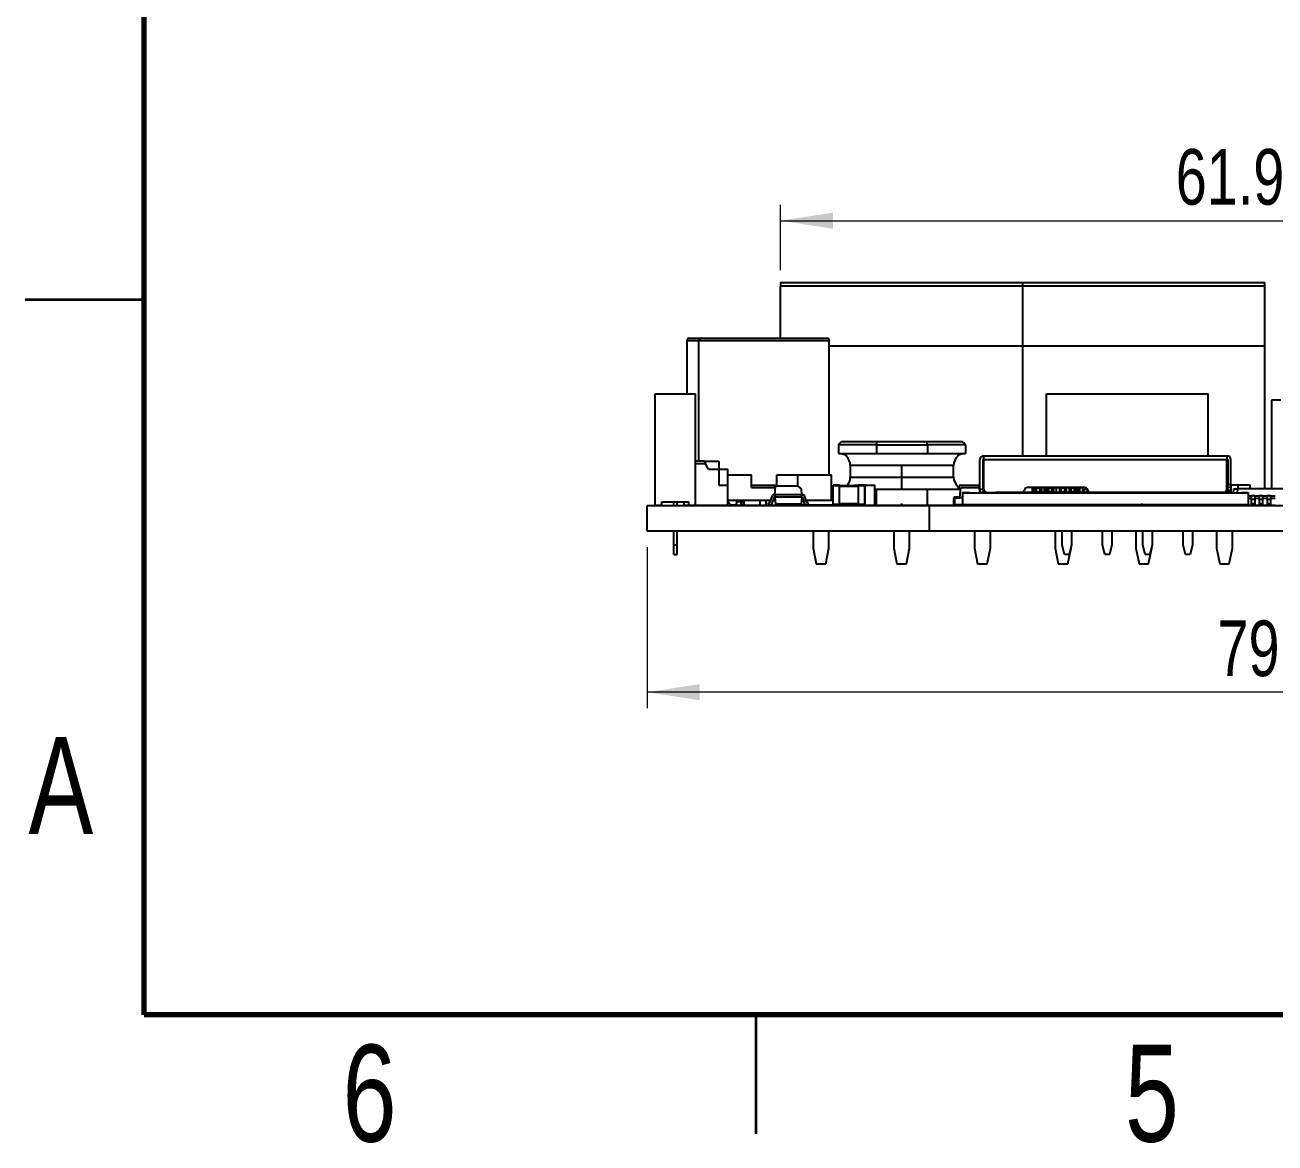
# Model space of a CAD drawing. Header units: millimetres. Extents: x 2 to 294, y 2 to 208.
# Drawn here: x 2.5 to 81.2, y 1.9 to 72.3 of the extents above; entities that cross this region are included whole.
import ezdxf

# ---------------------------------------------------------------- set-up
doc = ezdxf.new("R2010")
doc.units = ezdxf.units.MM
doc.header["$PDSIZE"] = -1
doc.styles.add('SLDTEXTSTYLE0', font='TXT', dxfattribs={"width": 0.75})
doc.dimstyles.new('SLDDIMSTYLE0', dxfattribs={"dimtxt": 3.5, "dimasz": 3.302, "dimexe": 0, "dimexo": 0.0625, "dimgap": 0.875, "dimtad": 1, "dimrnd": 1e-09, "dimzin": 4, "dimdsep": 46, "dimtxsty": 'SLDTEXTSTYLE0', "dimsah": 1, "dimcen": 0.09, "dimadec": 0, "dimazin": 1, "dimtfac": 1, "dimtofl": 0, "dimtmove": 0, "dimatfit": 3, "dimfxl": 0, "dimfrac": 2, "dimtolj": 1, "dimtzin": 12, "dimarcsym": 0})
doc.dimstyles.new('SLDDIMSTYLE3', dxfattribs={"dimtxt": 3.5, "dimasz": 3.302, "dimexe": 0, "dimexo": 0.0625, "dimgap": 0.875, "dimtad": 1, "dimrnd": 1e-09, "dimzin": 12, "dimdsep": 46, "dimtxsty": 'SLDTEXTSTYLE0', "dimsah": 1, "dimcen": 0.09, "dimadec": 0, "dimazin": 3, "dimtfac": 1, "dimtofl": 0, "dimtmove": 0, "dimatfit": 3, "dimfxl": 0, "dimfrac": 2, "dimtolj": 1, "dimtzin": 12, "dimarcsym": 0})

# ---------------------------------------------------------------- blocks, each defined once
blk = doc.blocks.new('_D_9')
at = {"color": 7, "linetype": 'Continuous', "lineweight": 0}
for p, q in [((41.665, 39.423), (41.665, 29.3)), ((121.167, 39.423), (121.167, 29.3)), ((121.167, 30.3), (41.665, 30.3))]:
    blk.add_line(p, q, dxfattribs=at)
at = {"color": 7, "linetype": 'Continuous', "lineweight": 18}
for points in [[(41.665, 30.3), (44.967, 29.792), (44.967, 30.808)], [(121.167, 30.3), (117.865, 30.808), (117.865, 29.792)]]:
    blk.add_solid(points, dxfattribs=at)
at = {"color": 7, "linetype": 'Continuous', "lineweight": 18, "insert": (77.567, 34.811), "char_height": 3.5, "attachment_point": 1, "style": 'SLDTEXTSTYLE0'}
blk.add_mtext('79.50', dxfattribs=at)
blk = doc.blocks.new('_D_11')
at = {"color": 7, "linetype": 'Continuous', "lineweight": 0}
for p, q in [((50.067, 56.856), (50.067, 60.97)), ((112.043, 53.073), (112.043, 60.97)), ((50.067, 59.97), (112.043, 59.97))]:
    blk.add_line(p, q, dxfattribs=at)
at = {"color": 7, "linetype": 'Continuous', "lineweight": 18}
for points in [[(50.067, 59.97), (53.369, 59.462), (53.369, 60.478)], [(112.043, 59.97), (108.741, 60.478), (108.741, 59.462)]]:
    blk.add_solid(points, dxfattribs=at)
at = {"color": 7, "linetype": 'Continuous', "lineweight": 18, "insert": (74.939, 64.482), "char_height": 3.5, "attachment_point": 1, "style": 'SLDTEXTSTYLE0'}
blk.add_mtext('61.98', dxfattribs=at)

msp = doc.modelspace()

# ---------------------------------------------------------------- linework, layer by layer
at = {"color": 7, "linetype": 'Continuous', "lineweight": 70}
for p, q in [((10, 10), (10, 200)), ((287, 10), (10, 10))]:
    msp.add_line(p, q, dxfattribs=at)
at = {"color": 7, "linetype": 'Continuous', "lineweight": 25}
for p, q in [((50.067, 56.073), (65.307, 56.073)), ((50.067, 56.073), (50.067, 55.856)), ((65.307, 55.856), (65.307, 56.073)), ((65.307, 56.073), (80.547, 56.073)), ((80.547, 55.856), (80.547, 56.073)), ((65.307, 55.856), (50.067, 55.856)), ((50.067, 52.573), (50.067, 55.856)), ((65.307, 52.073), (65.307, 55.856)), ((80.547, 55.856), (65.307, 55.856)), ((80.547, 52.073), (80.547, 55.856)), ((44.169, 52.423), (44.169, 49.073)), ((44.169, 52.423), (44.925, 52.423)), ((44.319, 52.573), (45.075, 52.573)), ((44.925, 44.828), (44.925, 52.423)), ((44.925, 52.423), (53.125, 52.423)), ((45.075, 52.573), (52.975, 52.573)), ((53.125, 43.973), (53.125, 52.423)), ((65.307, 52.073), (53.125, 52.073)), ((65.307, 45.173), (65.307, 52.073)), ((80.547, 52.073), (65.307, 52.073)), ((80.547, 43.098), (80.547, 52.073)), ((42.173, 49.073), (44.713, 49.073)), ((42.173, 42.073), (42.173, 49.073)), ((44.713, 42.073), (44.713, 49.073)), ((66.811, 45.173), (66.811, 49.073)), ((66.811, 49.073), (76.971, 49.073)), ((76.971, 45.173), (76.971, 49.073)), ((81.563, 48.673), (80.963, 48.673)), ((80.963, 48.673), (80.963, 43.098)), ((56.103, 45.873), (53.703, 45.873)), ((53.703, 45.873), (53.703, 45.323)), ((53.903, 46.073), (56.142, 46.073)), ((56.103, 45.873), (59.303, 45.873)), ((56.103, 45.873), (56.103, 45.323)), ((56.142, 46.073), (59.264, 46.073)), ((59.264, 46.073), (61.503, 46.073)), ((59.303, 45.873), (59.303, 45.323)), ((61.703, 45.873), (59.303, 45.873)), ((61.703, 45.873), (61.703, 45.323)), ((53.703, 45.323), (56.103, 45.323)), ((56.103, 45.323), (57.703, 45.323)), ((57.703, 45.323), (59.303, 45.323)), ((59.303, 45.323), (61.703, 45.323)), ((62.607, 43.073), (62.607, 44.923)), ((62.807, 43.073), (62.807, 44.923)), ((62.857, 45.173), (78.157, 45.173)), ((62.857, 44.923), (62.857, 45.173)), ((78.157, 44.923), (62.857, 44.923)), ((62.857, 43.073), (62.857, 44.923)), ((78.157, 45.173), (78.157, 44.923)), ((78.157, 43.073), (78.157, 44.923)), ((78.207, 44.923), (78.207, 43.373)), ((78.407, 43.373), (78.407, 44.923)), ((45.247, 44.828), (44.713, 44.828)), ((45.334, 44.678), (44.713, 44.678)), ((45.247, 44.828), (45.334, 44.678)), ((45.247, 44.828), (46.186, 44.828)), ((45.536, 44.328), (45.334, 44.678)), ((45.536, 44.328), (46.186, 44.328)), ((46.186, 44.828), (46.186, 44.328)), ((46.186, 44.328), (46.186, 43.328)), ((46.186, 44.328), (46.736, 44.328)), ((46.736, 43.328), (46.736, 44.328)), ((54.453, 44.573), (54.453, 43.823)), ((57.703, 44.573), (54.453, 44.573)), ((57.703, 43.823), (57.703, 44.573)), ((60.953, 44.573), (57.703, 44.573)), ((60.953, 43.823), (60.953, 44.573)), ((46.186, 43.328), (46.736, 43.328)), ((46.736, 43.973), (48.223, 43.973)), ((46.736, 42.043), (46.736, 43.328)), ((48.223, 43.173), (48.223, 43.973)), ((48.223, 43.323), (49.826, 43.323)), ((49.826, 43.273), (49.826, 43.973)), ((49.826, 43.973), (51.15, 43.973)), ((51.15, 43.273), (51.15, 43.973)), ((51.15, 43.973), (53.275, 43.973)), ((53.275, 42.373), (53.275, 43.973)), ((53.365, 43.283), (53.365, 43.323)), ((53.765, 43.323), (53.365, 43.323)), ((53.765, 43.283), (53.365, 43.283)), ((53.365, 42.113), (53.365, 43.283)), ((53.781, 43.323), (53.765, 43.323)), ((53.765, 43.283), (53.765, 43.323)), ((53.765, 42.113), (53.765, 43.283)), ((54.965, 43.283), (53.765, 43.283)), ((53.781, 43.283), (53.781, 43.323)), ((54.453, 43.823), (57.703, 43.823)), ((54.796, 43.323), (54.965, 43.323)), ((54.965, 43.283), (54.965, 43.323)), ((55.365, 43.323), (54.965, 43.323)), ((55.365, 43.283), (54.965, 43.283)), ((54.965, 42.113), (54.965, 43.283)), ((55.381, 43.323), (55.365, 43.323)), ((55.365, 43.283), (55.365, 43.323)), ((55.365, 42.113), (55.365, 43.283)), ((55.381, 43.283), (55.365, 43.283)), ((55.381, 43.283), (55.381, 43.323)), ((55.381, 43.323), (55.966, 43.323)), ((55.381, 42.113), (55.381, 43.283)), ((56.006, 42.113), (56.006, 43.283)), ((57.703, 43.073), (57.703, 43.823)), ((57.703, 43.823), (60.953, 43.823)), ((61.308, 43.147), (61.308, 43.283)), ((61.348, 43.323), (62.518, 43.323)), ((62.558, 43.173), (62.558, 43.283)), ((78.207, 43.323), (78.157, 43.323)), ((78.207, 43.373), (78.407, 43.373)), ((78.207, 43.173), (78.207, 43.373)), ((78.407, 43.373), (78.407, 43.173)), ((78.826, 43.323), (78.407, 43.323)), ((79.588, 43.323), (78.826, 43.323)), ((78.866, 43.098), (78.866, 43.283)), ((79.628, 43.098), (79.628, 43.283)), ((48.223, 43.173), (49.739, 43.173)), ((49.413, 42.275), (49.545, 42.67)), ((49.522, 42.125), (49.67, 42.571)), ((49.705, 42.721), (49.616, 42.721)), ((49.705, 42.571), (49.67, 42.571)), ((49.705, 42.721), (49.747, 43.273)), ((51.405, 42.721), (49.705, 42.721)), ((49.705, 42.571), (49.705, 42.721)), ((49.705, 42.571), (49.747, 42.123)), ((51.405, 42.571), (49.705, 42.571)), ((51.179, 43.273), (49.747, 43.273)), ((51.376, 43.091), (51.179, 43.273)), ((51.405, 42.571), (51.362, 42.123)), ((51.405, 42.721), (51.376, 43.091)), ((51.493, 42.721), (51.405, 42.721)), ((51.405, 42.571), (51.405, 42.721)), ((51.439, 42.571), (51.405, 42.571)), ((51.587, 42.125), (51.439, 42.571)), ((51.696, 42.275), (51.564, 42.67)), ((53.275, 42.523), (53.365, 42.523)), ((54.965, 43.243), (53.765, 43.243)), ((56.006, 43.073), (56.103, 43.073)), ((56.103, 42.073), (56.103, 43.073)), ((56.103, 43.073), (57.703, 43.073)), ((57.703, 43.073), (59.303, 43.073)), ((59.303, 42.073), (59.303, 43.073)), ((59.303, 43.073), (61.389, 43.073)), ((60.985, 42.478), (60.985, 42.538)), ((60.992, 42.108), (60.992, 42.538)), ((61.027, 42.573), (61.079, 42.573)), ((61.027, 42.538), (61.079, 42.538)), ((61.027, 42.108), (61.027, 42.538)), ((61.079, 42.538), (61.079, 42.573)), ((61.307, 42.573), (61.079, 42.573)), ((61.079, 42.538), (61.342, 42.538)), ((61.337, 42.559), (61.4, 43.173)), ((61.342, 42.538), (61.407, 43.173)), ((61.507, 42.538), (61.342, 42.538)), ((61.4, 43.173), (61.407, 43.173)), ((61.407, 43.173), (62.577, 43.173)), ((61.507, 42.873), (61.507, 42.838)), ((61.507, 42.873), (61.957, 42.873)), ((61.507, 42.838), (79.507, 42.838)), ((61.507, 42.838), (61.507, 42.108)), ((61.957, 42.873), (61.957, 42.838)), ((62.579, 43.173), (62.577, 43.173)), ((62.577, 43.173), (62.607, 42.88)), ((62.607, 42.9), (62.579, 43.173)), ((62.607, 42.873), (62.607, 43.073)), ((62.607, 43.073), (62.807, 43.073)), ((62.807, 42.873), (62.607, 42.873)), ((62.607, 42.873), (62.611, 42.838)), ((62.613, 42.838), (62.609, 42.873)), ((62.807, 43.073), (62.807, 42.873)), ((63.057, 42.873), (63.621, 42.873)), ((63.072, 42.873), (63.072, 42.838)), ((63.52, 42.873), (63.52, 42.838)), ((63.621, 42.873), (63.621, 42.838)), ((63.748, 42.873), (63.621, 42.873)), ((63.748, 42.873), (63.748, 42.838)), ((68.622, 42.873), (63.748, 42.873)), ((65.282, 42.883), (65.9, 42.883)), ((69.207, 43.173), (65.607, 43.173)), ((65.9, 43.173), (65.9, 42.883)), ((65.9, 42.883), (66.02, 42.883)), ((65.92, 42.874), (66.059, 42.884)), ((65.92, 42.883), (65.92, 42.873)), ((66.02, 43.173), (66.02, 42.883)), ((66.02, 43.032), (66.059, 43.034)), ((66.059, 43.163), (66.059, 42.883)), ((66.059, 43.163), (66.062, 43.163)), ((66.059, 42.883), (66.062, 42.883)), ((66.161, 43.163), (66.062, 43.163)), ((66.062, 43.163), (66.062, 42.883)), ((66.062, 42.883), (66.161, 42.883)), ((66.161, 42.883), (66.161, 43.163)), ((66.171, 42.898), (66.171, 43.148)), ((66.373, 43.148), (66.171, 43.148)), ((66.171, 42.898), (66.373, 42.898)), ((66.178, 43.158), (66.373, 43.158)), ((66.373, 42.888), (66.178, 42.888)), ((66.472, 43.163), (66.373, 43.163)), ((66.373, 42.883), (66.373, 43.163)), ((66.373, 42.883), (66.472, 42.883)), ((66.486, 43.163), (66.472, 43.163)), ((66.472, 42.883), (66.472, 43.163)), ((66.486, 42.883), (66.472, 42.883)), ((66.486, 43.163), (66.486, 42.883)), ((66.684, 43.163), (66.486, 43.163)), ((66.486, 42.883), (66.684, 42.883)), ((66.684, 42.883), (66.684, 43.163)), ((66.687, 43.163), (66.684, 43.163)), ((66.687, 42.883), (66.684, 42.883)), ((66.687, 42.883), (66.687, 43.163)), ((66.733, 43.103), (66.748, 43.103)), ((66.733, 42.873), (66.733, 43.103)), ((66.748, 42.883), (66.748, 43.163)), ((66.758, 43.163), (66.748, 43.163)), ((66.758, 42.883), (66.748, 42.883)), ((66.748, 42.883), (66.748, 42.873)), ((66.758, 43.163), (66.758, 43.173)), ((66.758, 43.163), (66.758, 42.883)), ((66.813, 43.163), (66.758, 43.163)), ((66.758, 42.873), (66.758, 42.883)), ((66.758, 42.883), (66.813, 42.883)), ((66.813, 43.163), (66.813, 42.883)), ((66.816, 43.163), (66.813, 43.163)), ((66.816, 42.883), (66.813, 42.883)), ((66.915, 43.163), (66.816, 43.163)), ((66.816, 43.163), (66.816, 42.883)), ((66.816, 42.883), (66.915, 42.883)), ((66.915, 43.163), (66.915, 42.883)), ((66.926, 43.148), (66.926, 42.898)), ((67.127, 43.148), (66.926, 43.148)), ((66.926, 42.898), (67.127, 42.898)), ((66.933, 43.158), (67.127, 43.158)), ((67.127, 42.888), (66.933, 42.888)), ((67.127, 43.163), (67.127, 42.883)), ((67.226, 43.163), (67.127, 43.163)), ((67.127, 42.883), (67.226, 42.883)), ((67.226, 43.163), (67.24, 43.163)), ((67.226, 42.883), (67.226, 43.163)), ((67.226, 42.883), (67.24, 42.883)), ((67.24, 43.163), (67.24, 42.883)), ((67.438, 43.163), (67.24, 43.163)), ((67.24, 42.883), (67.438, 42.883)), ((67.436, 43.173), (67.436, 43.172)), ((67.436, 42.873), (67.436, 42.875)), ((67.438, 42.883), (67.438, 43.163)), ((67.438, 43.163), (67.441, 43.163)), ((67.438, 42.883), (67.441, 42.883)), ((67.441, 42.883), (67.441, 43.163)), ((67.62, 43.163), (67.441, 43.163)), ((67.441, 42.883), (67.62, 42.883)), ((67.62, 43.163), (67.62, 42.883)), ((67.623, 43.163), (67.62, 43.163)), ((67.623, 42.883), (67.62, 42.883)), ((67.722, 43.163), (67.623, 43.163)), ((67.623, 43.163), (67.623, 42.883)), ((67.623, 42.883), (67.722, 42.883)), ((67.722, 43.163), (67.722, 42.883)), ((67.733, 43.148), (67.733, 42.898)), ((67.934, 43.148), (67.733, 43.148)), ((67.733, 42.898), (67.934, 42.898)), ((67.74, 43.158), (67.934, 43.158)), ((67.934, 42.888), (67.74, 42.888)), ((67.934, 43.163), (67.934, 42.883)), ((68.033, 43.163), (67.934, 43.163)), ((67.934, 42.883), (68.033, 42.883)), ((68.033, 43.163), (68.047, 43.163)), ((68.033, 42.883), (68.033, 43.163)), ((68.033, 42.883), (68.047, 42.883)), ((68.047, 43.163), (68.047, 42.883)), ((68.245, 43.163), (68.047, 43.163)), ((68.047, 42.883), (68.245, 42.883)), ((68.245, 42.883), (68.245, 43.163)), ((68.245, 43.163), (68.248, 43.163)), ((68.245, 42.883), (68.248, 42.883)), ((68.248, 42.883), (68.248, 43.163)), ((68.256, 43.163), (68.248, 43.163)), ((68.256, 42.883), (68.248, 42.883)), ((68.256, 43.163), (68.256, 42.883)), ((68.355, 43.163), (68.256, 43.163)), ((68.256, 42.883), (68.355, 42.883)), ((68.355, 43.163), (68.355, 42.883)), ((68.355, 43.158), (68.55, 43.158)), ((68.557, 43.148), (68.355, 43.148)), ((68.355, 42.898), (68.557, 42.898)), ((68.55, 42.888), (68.355, 42.888)), ((68.557, 42.898), (68.557, 43.148)), ((68.567, 43.163), (68.567, 42.883)), ((68.666, 43.163), (68.567, 43.163)), ((68.567, 42.883), (68.666, 42.883)), ((68.622, 42.873), (68.622, 42.838)), ((68.749, 42.873), (68.622, 42.873)), ((68.666, 42.883), (68.666, 43.163)), ((68.666, 43.163), (68.669, 43.163)), ((68.666, 42.883), (68.669, 42.883)), ((68.669, 42.883), (68.669, 43.163)), ((68.669, 43.158), (68.775, 43.158)), ((68.775, 43.148), (68.669, 43.148)), ((68.669, 42.898), (68.775, 42.898)), ((68.775, 42.888), (68.669, 42.888)), ((68.749, 42.873), (68.749, 42.838)), ((70.506, 42.873), (68.749, 42.873)), ((68.874, 43.163), (68.775, 43.163)), ((68.775, 42.883), (68.775, 43.163)), ((68.775, 42.883), (68.874, 42.883)), ((68.874, 42.883), (68.874, 43.163)), ((68.888, 43.163), (68.874, 43.163)), ((68.888, 42.883), (68.874, 42.883)), ((68.888, 43.163), (68.888, 42.883)), ((69.086, 43.163), (68.888, 43.163)), ((68.888, 42.883), (69.086, 42.883)), ((69.086, 42.883), (69.086, 43.163)), ((69.089, 43.163), (69.086, 43.163)), ((69.089, 42.883), (69.086, 42.883)), ((69.089, 42.883), (69.089, 43.163)), ((69.089, 42.893), (69.167, 42.893)), ((69.167, 43.076), (69.367, 43.076)), ((69.167, 42.873), (69.167, 43.076)), ((69.367, 43.076), (69.367, 42.873)), ((69.367, 42.893), (69.507, 42.893)), ((69.567, 42.873), (69.567, 42.875)), ((70.506, 42.873), (70.506, 42.838)), ((70.633, 42.873), (70.506, 42.873)), ((70.633, 42.873), (70.633, 42.838)), ((73.433, 42.873), (70.633, 42.873)), ((73.433, 42.873), (73.433, 42.838)), ((73.56, 42.873), (73.433, 42.873)), ((73.56, 42.873), (73.56, 42.838)), ((75.306, 42.873), (73.56, 42.873)), ((75.306, 42.873), (75.306, 42.838)), ((75.433, 42.873), (75.306, 42.873)), ((75.433, 42.873), (75.433, 42.838)), ((78.133, 42.873), (75.433, 42.873)), ((78.133, 42.873), (78.133, 42.838)), ((78.26, 42.873), (78.133, 42.873)), ((78.407, 43.173), (78.207, 43.173)), ((78.207, 43.023), (78.207, 43.173)), ((78.207, 43.023), (78.407, 43.023)), ((78.207, 42.873), (78.207, 43.023)), ((78.407, 42.873), (78.26, 42.873)), ((78.26, 42.873), (78.26, 42.838)), ((78.407, 43.173), (78.407, 43.023)), ((78.407, 43.023), (78.407, 42.873)), ((78.57, 42.838), (78.602, 43.098)), ((78.602, 43.098), (78.827, 43.098)), ((78.827, 43.098), (78.795, 42.838)), ((83.845, 43.098), (78.827, 43.098)), ((79.057, 42.873), (79.057, 42.838)), ((79.057, 42.873), (79.507, 42.873)), ((79.507, 42.873), (79.507, 42.838)), ((79.507, 42.838), (79.507, 42.108)), ((79.507, 42.646), (79.687, 42.646)), ((79.507, 42.501), (79.687, 42.501)), ((79.907, 42.646), (79.687, 42.646)), ((79.687, 42.646), (79.687, 42.419)), ((79.907, 42.646), (79.907, 42.419)), ((79.907, 42.646), (80.187, 42.646)), ((79.907, 42.501), (80.187, 42.501)), ((80.407, 42.646), (80.187, 42.646)), ((80.187, 42.646), (80.187, 42.419)), ((80.407, 42.646), (80.407, 42.419)), ((80.407, 42.646), (80.687, 42.646)), ((80.407, 42.501), (80.687, 42.501)), ((80.907, 42.646), (80.687, 42.646)), ((80.687, 42.646), (80.687, 42.419)), ((80.907, 42.646), (80.907, 42.419)), ((80.907, 42.646), (81.187, 42.646)), ((80.907, 42.501), (81.187, 42.501)), ((59.445, 42.023), (41.665, 42.023)), ((41.665, 40.423), (41.665, 42.023)), ((42.173, 42.073), (42.596, 42.073)), ((42.486, 42.073), (42.486, 42.043)), ((42.486, 42.043), (42.486, 42.023)), ((42.486, 42.043), (42.506, 42.023)), ((42.596, 42.073), (42.596, 42.273)), ((42.596, 42.273), (44.289, 42.273)), ((43.343, 42.023), (43.343, 42.273)), ((43.543, 42.023), (43.543, 42.273)), ((43.966, 42.023), (43.986, 42.043)), ((43.986, 42.043), (43.986, 42.273)), ((46.736, 42.043), (43.986, 42.043)), ((44.289, 42.073), (44.289, 42.273)), ((44.289, 42.073), (44.713, 42.073)), ((45.796, 42.043), (45.796, 42.023)), ((46.519, 42.043), (46.539, 42.023)), ((46.736, 42.373), (49.446, 42.373)), ((46.957, 42.068), (46.736, 42.289)), ((47.15, 42.073), (46.952, 42.073)), ((47.336, 42.068), (46.957, 42.068)), ((47.15, 42.073), (47.591, 42.073)), ((47.3, 42.223), (47.3, 42.373)), ((47.3, 42.293), (47.591, 42.293)), ((47.591, 42.293), (47.769, 42.293)), ((47.591, 42.073), (47.591, 42.293)), ((47.631, 42.073), (47.631, 42.293)), ((47.769, 42.073), (47.631, 42.073)), ((47.769, 42.073), (47.769, 42.373)), ((47.769, 42.073), (48.769, 42.073)), ((48.769, 42.073), (48.769, 42.373)), ((48.769, 42.073), (49.108, 42.073)), ((49.148, 42.113), (49.148, 42.373)), ((49.342, 42.223), (49.305, 42.223)), ((49.305, 42.073), (49.305, 42.223)), ((49.45, 42.073), (49.305, 42.073)), ((49.467, 42.075), (49.467, 42.073)), ((49.467, 42.073), (50.067, 42.073)), ((49.605, 42.373), (49.723, 42.373)), ((51.362, 42.123), (49.747, 42.123)), ((50.067, 42.123), (50.067, 42.073)), ((50.732, 42.073), (50.067, 42.073)), ((50.692, 42.113), (50.692, 42.123)), ((50.9, 42.073), (50.732, 42.073)), ((51.659, 42.073), (50.9, 42.073)), ((51.386, 42.373), (51.505, 42.373)), ((51.805, 42.073), (51.659, 42.073)), ((51.663, 42.373), (53.275, 42.373)), ((51.805, 42.223), (51.767, 42.223)), ((51.805, 42.073), (51.805, 42.223)), ((53.365, 42.073), (51.805, 42.073)), ((53.275, 42.478), (53.365, 42.478)), ((53.365, 42.373), (53.275, 42.373)), ((53.365, 42.113), (53.365, 42.073)), ((53.765, 42.113), (53.365, 42.113)), ((53.765, 42.073), (53.365, 42.073)), ((54.965, 42.153), (53.765, 42.153)), ((53.765, 42.113), (53.765, 42.073)), ((54.965, 42.113), (53.765, 42.113)), ((53.765, 42.073), (54.796, 42.073)), ((53.781, 42.073), (53.765, 42.073)), ((53.781, 42.113), (53.781, 42.073)), ((54.796, 42.073), (54.965, 42.073)), ((55.365, 42.113), (54.965, 42.113)), ((54.965, 42.113), (54.965, 42.073)), ((55.365, 42.073), (54.965, 42.073)), ((55.365, 42.113), (55.365, 42.073)), ((55.381, 42.113), (55.365, 42.113)), ((55.381, 42.073), (55.365, 42.073)), ((55.381, 42.113), (55.381, 42.073)), ((55.381, 42.073), (55.966, 42.073)), ((55.966, 42.073), (56.103, 42.073)), ((56.103, 42.073), (59.303, 42.073)), ((59.303, 42.073), (61.014, 42.073)), ((59.445, 40.423), (59.445, 42.023)), ((81.797, 42.023), (59.445, 42.023)), ((60.969, 42.118), (60.969, 42.478)), ((60.985, 42.118), (60.985, 42.478)), ((61.027, 42.108), (61.079, 42.108)), ((61.027, 42.073), (61.079, 42.073)), ((61.079, 42.073), (61.079, 42.108)), ((61.079, 42.108), (61.507, 42.108)), ((61.307, 42.073), (61.079, 42.073)), ((61.3, 42.073), (61.507, 42.073)), ((61.507, 42.073), (61.507, 42.108)), ((61.507, 42.108), (79.507, 42.108)), ((62.357, 42.073), (61.507, 42.073)), ((62.357, 42.073), (62.357, 42.108)), ((62.425, 42.091), (62.357, 42.091)), ((62.357, 42.073), (62.518, 42.073)), ((62.425, 42.091), (62.425, 42.108)), ((62.427, 42.091), (62.425, 42.091)), ((62.427, 42.091), (62.427, 42.108)), ((62.518, 42.073), (62.67, 42.073)), ((62.904, 42.073), (62.677, 42.073)), ((62.904, 42.108), (62.904, 42.073)), ((62.904, 42.073), (62.957, 42.073)), ((62.959, 42.073), (63.072, 42.073)), ((63.072, 42.073), (63.072, 42.108)), ((63.972, 42.073), (63.072, 42.073)), ((63.972, 42.073), (63.972, 42.108)), ((64.179, 42.073), (63.972, 42.073)), ((64.179, 42.108), (64.179, 42.073)), ((64.342, 42.073), (64.179, 42.073)), ((64.342, 42.073), (64.342, 42.108)), ((65.242, 42.073), (64.342, 42.073)), ((65.242, 42.073), (65.242, 42.108)), ((65.242, 42.073), (65.612, 42.073)), ((65.612, 42.073), (65.612, 42.108)), ((66.512, 42.073), (65.612, 42.073)), ((66.512, 42.073), (66.512, 42.108)), ((66.811, 42.073), (66.512, 42.073)), ((66.811, 42.073), (66.811, 42.108)), ((66.811, 42.073), (66.882, 42.073)), ((66.882, 42.073), (66.882, 42.108)), ((67.782, 42.073), (66.882, 42.073)), ((67.781, 42.023), (67.781, 42.073)), ((67.782, 42.073), (67.782, 42.108)), ((67.782, 42.073), (68.152, 42.073)), ((68.152, 42.073), (68.152, 42.108)), ((69.052, 42.073), (68.152, 42.073)), ((68.381, 42.073), (68.381, 42.023)), ((69.052, 42.073), (69.052, 42.108)), ((69.052, 42.073), (69.422, 42.073)), ((69.422, 42.073), (69.422, 42.108)), ((70.161, 42.073), (69.422, 42.073)), ((70.161, 42.108), (70.161, 42.073)), ((71.061, 42.073), (70.161, 42.073)), ((70.321, 42.023), (70.321, 42.073)), ((70.921, 42.073), (70.921, 42.023)), ((71.061, 42.108), (71.061, 42.073)), ((71.561, 42.073), (71.061, 42.073)), ((71.561, 42.108), (71.561, 42.073)), ((72.461, 42.073), (71.561, 42.073)), ((72.461, 42.108), (72.461, 42.073)), ((72.862, 42.073), (72.461, 42.073)), ((72.861, 42.023), (72.861, 42.073)), ((72.862, 42.073), (72.862, 42.108)), ((72.862, 42.073), (72.961, 42.073)), ((72.961, 42.108), (72.961, 42.073)), ((73.861, 42.073), (72.961, 42.073)), ((73.461, 42.073), (73.461, 42.023)), ((73.861, 42.108), (73.861, 42.073)), ((74.132, 42.073), (73.861, 42.073)), ((74.132, 42.073), (74.132, 42.108)), ((74.132, 42.073), (74.502, 42.073)), ((74.502, 42.073), (74.502, 42.108)), ((75.402, 42.073), (74.502, 42.073)), ((75.401, 42.023), (75.401, 42.073)), ((75.402, 42.073), (75.402, 42.108)), ((75.402, 42.073), (75.772, 42.073)), ((75.772, 42.073), (75.772, 42.108)), ((76.672, 42.073), (75.772, 42.073)), ((76.001, 42.073), (76.001, 42.023)), ((76.672, 42.073), (76.672, 42.108)), ((76.672, 42.073), (76.971, 42.073)), ((76.971, 42.073), (76.971, 42.108)), ((76.971, 42.073), (77.042, 42.073)), ((77.042, 42.073), (77.042, 42.108)), ((77.942, 42.073), (77.042, 42.073)), ((77.924, 42.066), (77.547, 42.043)), ((77.547, 42.043), (77.548, 42.023)), ((77.942, 42.073), (77.942, 42.108)), ((77.953, 42.073), (77.942, 42.073)), ((78.599, 42.073), (78.134, 42.073)), ((78.602, 42.048), (78.595, 42.108)), ((78.824, 42.048), (78.602, 42.048)), ((78.657, 42.073), (78.657, 42.108)), ((79.507, 42.073), (78.657, 42.073)), ((78.821, 42.073), (78.824, 42.048)), ((79.187, 42.048), (78.824, 42.048)), ((79.187, 42.073), (79.187, 42.066)), ((79.407, 42.066), (79.187, 42.066)), ((79.187, 42.066), (79.187, 42.043)), ((79.407, 42.043), (79.187, 42.043)), ((79.187, 42.043), (79.187, 42.023)), ((79.407, 42.073), (79.407, 42.066)), ((79.407, 42.066), (79.407, 42.043)), ((79.687, 42.048), (79.407, 42.048)), ((79.407, 42.043), (79.407, 42.023)), ((79.507, 42.073), (79.507, 42.108)), ((79.907, 42.419), (79.687, 42.419)), ((79.687, 42.419), (79.687, 42.148)), ((79.907, 42.148), (79.687, 42.148)), ((79.687, 42.148), (79.687, 42.066)), ((79.907, 42.066), (79.687, 42.066)), ((79.687, 42.066), (79.687, 42.043)), ((79.907, 42.043), (79.687, 42.043)), ((79.687, 42.043), (79.687, 42.023)), ((79.907, 42.419), (79.907, 42.148)), ((79.907, 42.148), (79.907, 42.066)), ((79.907, 42.066), (79.907, 42.043)), ((80.187, 42.048), (79.907, 42.048)), ((79.907, 42.043), (79.907, 42.023)), ((80.407, 42.419), (80.187, 42.419)), ((80.187, 42.419), (80.187, 42.148)), ((80.407, 42.148), (80.187, 42.148)), ((80.187, 42.148), (80.187, 42.066)), ((80.407, 42.066), (80.187, 42.066)), ((80.187, 42.066), (80.187, 42.043)), ((80.407, 42.043), (80.187, 42.043)), ((80.187, 42.043), (80.187, 42.023)), ((80.407, 42.419), (80.407, 42.148)), ((80.407, 42.148), (80.407, 42.066)), ((80.407, 42.066), (80.407, 42.043)), ((80.687, 42.048), (80.407, 42.048)), ((80.407, 42.043), (80.407, 42.023)), ((80.907, 42.419), (80.687, 42.419)), ((80.687, 42.419), (80.687, 42.148)), ((80.907, 42.148), (80.687, 42.148)), ((80.687, 42.148), (80.687, 42.066)), ((80.907, 42.066), (80.687, 42.066)), ((80.687, 42.066), (80.687, 42.043)), ((80.907, 42.043), (80.687, 42.043)), ((80.687, 42.043), (80.687, 42.023)), ((80.907, 42.419), (80.907, 42.148)), ((80.907, 42.148), (80.907, 42.066)), ((80.907, 42.066), (80.907, 42.043)), ((81.187, 42.048), (80.907, 42.048)), ((80.907, 42.043), (80.907, 42.023)), ((59.445, 40.423), (41.665, 40.423)), ((43.343, 39.573), (43.343, 40.423)), ((43.543, 39.573), (43.543, 40.423)), ((52.107, 40.423), (52.107, 39.373)), ((53.107, 39.373), (53.107, 40.423)), ((57.187, 40.423), (57.187, 39.373)), ((58.187, 39.373), (58.187, 40.423)), ((81.797, 40.423), (59.445, 40.423)), ((62.267, 40.423), (62.267, 39.373)), ((63.267, 39.373), (63.267, 40.423)), ((67.347, 40.423), (67.347, 39.373)), ((67.781, 39.573), (67.781, 40.423)), ((68.381, 40.423), (68.381, 39.573)), ((70.321, 39.573), (70.321, 40.423)), ((70.921, 40.423), (70.921, 39.573)), ((72.427, 40.423), (72.427, 39.373)), ((72.861, 39.573), (72.861, 40.423)), ((73.461, 40.423), (73.461, 39.573)), ((75.401, 39.573), (75.401, 40.423)), ((76.001, 40.423), (76.001, 39.573)), ((77.507, 40.423), (77.507, 39.373)), ((78.507, 39.373), (78.507, 40.423)), ((43.343, 39.573), (43.543, 39.573)), ((43.343, 38.973), (43.343, 39.573)), ((43.543, 38.973), (43.543, 39.573)), ((52.107, 39.373), (52.307, 38.373)), ((52.907, 38.373), (53.107, 39.373)), ((57.187, 39.373), (57.387, 38.373)), ((57.987, 38.373), (58.187, 39.373)), ((62.267, 39.373), (62.467, 38.373)), ((63.067, 38.373), (63.267, 39.373)), ((67.347, 39.373), (67.547, 38.373)), ((67.931, 38.973), (67.781, 39.573)), ((68.147, 38.373), (68.347, 39.373)), ((68.381, 39.573), (68.231, 38.973)), ((68.347, 39.373), (68.347, 39.437)), ((70.471, 38.973), (70.321, 39.573)), ((70.921, 39.573), (70.771, 38.973)), ((72.427, 39.373), (72.627, 38.373)), ((73.011, 38.973), (72.861, 39.573)), ((73.227, 38.373), (73.427, 39.373)), ((73.461, 39.573), (73.311, 38.973)), ((73.427, 39.373), (73.427, 39.437)), ((75.551, 38.973), (75.401, 39.573)), ((76.001, 39.573), (75.851, 38.973)), ((77.507, 39.373), (77.707, 38.373)), ((78.307, 38.373), (78.507, 39.373)), ((43.343, 38.973), (43.543, 38.973)), ((68.231, 38.973), (67.931, 38.973)), ((70.771, 38.973), (70.471, 38.973)), ((73.311, 38.973), (73.011, 38.973)), ((75.851, 38.973), (75.551, 38.973)), ((52.307, 38.373), (52.907, 38.373)), ((57.387, 38.373), (57.987, 38.373)), ((62.467, 38.373), (63.067, 38.373)), ((67.547, 38.373), (68.147, 38.373)), ((72.627, 38.373), (73.227, 38.373)), ((77.707, 38.373), (78.307, 38.373))]:
    msp.add_line(p, q, dxfattribs=at)
at = {"color": 7, "linetype": 'Continuous', "lineweight": 35}
for p, q in [((10, 55), (2.5, 55)), ((48.5, 10), (48.5, 2.5))]:
    msp.add_line(p, q, dxfattribs=at)
at = {"color": 7, "linetype": 'Continuous'}
for p, q in [((57.703, 42.073), (57.654, 42.073)), ((57.703, 42.073), (57.654, 42.073)), ((57.703, 42.073), (57.703, 42.17)), ((57.703, 42.073), (57.703, 42.17)), ((72.823, 42.083), (72.774, 42.083)), ((72.823, 42.083), (72.774, 42.083)), ((72.823, 42.083), (72.823, 42.18)), ((72.823, 42.083), (72.823, 42.18))]:
    msp.add_line(p, q, dxfattribs=at)
at = {"color": 7, "linetype": 'Continuous', "lineweight": 25, "flags": 128}
for points in [[(67.436, 43.173), (67.434, 43.173), (67.434, 43.173)], [(67.434, 42.874), (67.434, 42.874), (67.436, 42.873)]]:
    msp.add_lwpolyline(points, dxfattribs=at)
at = {"color": 7, "linetype": 'Continuous', "lineweight": 25}
for centre, radius, start, end in [((44.319, 52.423), 0.15, 90, 180), ((45.075, 52.423), 0.15, 90, 180), ((52.975, 52.423), 0.15, 0, 90), ((53.703, 44.573), 0.75, 0, 48.18969), ((61.703, 44.573), 0.75, 130.38073, 180), ((62.857, 44.923), 0.25, 90, 180), ((62.857, 44.923), 0.05, 90, 180), ((78.157, 44.923), 0.25, 0, 90), ((78.157, 44.923), 0.05, 0, 90), ((53.703, 43.823), 0.75, 313.94552, 0), ((54.796, 43.283), 0.04, 90, 180), ((55.966, 43.283), 0.04, 0, 90), ((61.703, 43.823), 0.75, 180, 229.74649), ((61.348, 43.283), 0.04, 90, 180), ((62.518, 43.283), 0.04, 0, 90), ((78.826, 43.283), 0.04, 0, 90), ((79.588, 43.283), 0.04, 0, 90), ((49.616, 42.646), 0.075, 90, 161.56505), ((51.493, 42.646), 0.075, 18.43495, 90), ((61.014, 42.478), 0.045, 130.12403, 180), ((61.02, 42.538), 0.035, 90, 180), ((61.03, 42.478), 0.045, 147.61246, 180), ((61.027, 42.538), 0.035, 90, 180), ((61.307, 42.538), 0.035, 0, 90), ((61.309, 42.538), 0.035, 14.44436, 90), ((63.057, 43.073), 0.2, 180, 270), ((65.219, 43.073), 0.2, 270, 345.52249), ((65.607, 42.973), 0.2, 90, 165.52249), ((66.069, 43.163), 0.01, 90, 180), ((66.069, 42.883), 0.01, 180, 270), ((66.071, 43.165), 0.00893, 101.42175, 188.04947), ((66.071, 42.882), 0.00893, 171.95053, 258.57825), ((66.17, 43.165), 0.00893, 101.42175, 188.04947), ((66.17, 42.882), 0.00893, 171.95053, 258.57825), ((66.18, 43.15), 0.00893, 101.42175, 188.04947), ((66.18, 42.897), 0.00893, 171.95053, 258.57825), ((66.364, 43.165), 0.00893, 351.95053, 78.57825), ((66.364, 42.882), 0.00893, 281.42175, 8.04947), ((66.382, 43.165), 0.00893, 101.42175, 188.04947), ((66.382, 42.882), 0.00893, 171.95053, 258.57825), ((66.481, 43.165), 0.00893, 101.42175, 188.04947), ((66.481, 42.882), 0.00893, 171.95053, 258.57825), ((66.477, 43.165), 0.00893, 351.95053, 78.57825), ((66.477, 42.882), 0.00893, 281.42175, 8.04947), ((66.677, 43.163), 0.01, 0, 90), ((66.675, 43.165), 0.00893, 351.95053, 78.57825), ((66.677, 42.883), 0.01, 270, 0), ((66.675, 42.882), 0.00893, 281.42175, 8.04947), ((66.758, 43.163), 0.01, 90, 180), ((66.758, 42.883), 0.01, 180, 270), ((66.823, 43.163), 0.01, 90, 180), ((66.823, 42.883), 0.01, 180, 270), ((66.825, 43.165), 0.00893, 101.42175, 188.04947), ((66.825, 42.882), 0.00893, 171.95053, 258.57825), ((66.924, 43.165), 0.00893, 101.42175, 188.04947), ((66.924, 42.882), 0.00893, 171.95053, 258.57825), ((66.934, 43.15), 0.00893, 101.42175, 188.04947), ((66.934, 42.897), 0.00893, 171.95053, 258.57825), ((67.118, 43.165), 0.00893, 351.95053, 78.57825), ((67.118, 42.882), 0.00893, 281.42175, 8.04947), ((67.136, 43.165), 0.00893, 101.42175, 188.04947), ((67.136, 42.882), 0.00893, 171.95053, 258.57825), ((67.235, 43.165), 0.00893, 101.42175, 188.04947), ((67.235, 42.882), 0.00893, 171.95053, 258.57825), ((67.231, 43.165), 0.00893, 351.95053, 78.57825), ((67.231, 42.882), 0.00893, 281.42175, 8.04947), ((67.431, 43.163), 0.01, 0, 90), ((67.429, 43.165), 0.00893, 351.95053, 78.57825), ((67.431, 42.883), 0.01, 270, 0), ((67.429, 42.882), 0.00893, 281.42175, 8.04947), ((67.63, 43.163), 0.01, 90, 180), ((67.63, 42.883), 0.01, 180, 270), ((67.632, 43.165), 0.00893, 101.42175, 188.04947), ((67.632, 42.882), 0.00893, 171.95053, 258.57825), ((67.731, 43.165), 0.00893, 101.42175, 188.04947), ((67.731, 42.882), 0.00893, 171.95053, 258.57825), ((67.742, 43.15), 0.00893, 101.42175, 188.04947), ((67.742, 42.897), 0.00893, 171.95053, 258.57825), ((67.925, 43.165), 0.00893, 351.95053, 78.57825), ((67.925, 42.882), 0.00893, 281.42175, 8.04947), ((67.943, 43.165), 0.00893, 101.42175, 188.04947), ((67.943, 42.882), 0.00893, 171.95053, 258.57825), ((68.042, 43.165), 0.00893, 101.42175, 188.04947), ((68.042, 42.882), 0.00893, 171.95053, 258.57825), ((68.038, 43.165), 0.00893, 351.95053, 78.57825), ((68.038, 42.882), 0.00893, 281.42175, 8.04947), ((68.238, 43.163), 0.01, 0, 90), ((68.236, 43.165), 0.00893, 351.95053, 78.57825), ((68.238, 42.883), 0.01, 270, 0), ((68.236, 42.882), 0.00893, 281.42175, 8.04947), ((68.249, 43.167), 0.00606, 92.3368, 140.89714), ((68.249, 42.879), 0.00606, 219.1029, 267.66321), ((68.247, 43.165), 0.00893, 351.95053, 78.57825), ((68.247, 42.882), 0.00893, 281.42175, 8.04947), ((68.346, 43.165), 0.00893, 351.95053, 78.57825), ((68.346, 42.882), 0.00893, 281.42175, 8.04947), ((68.364, 43.165), 0.00893, 101.42175, 188.04947), ((68.364, 42.882), 0.00893, 171.95053, 258.57825), ((68.548, 43.15), 0.00893, 351.95053, 78.57825), ((68.548, 42.897), 0.00893, 281.42175, 8.04947), ((68.558, 43.165), 0.00893, 351.95053, 78.57825), ((68.558, 42.882), 0.00893, 281.42175, 8.04947), ((68.659, 43.163), 0.01, 0, 90), ((68.657, 43.165), 0.00893, 351.95053, 78.57825), ((68.659, 42.883), 0.01, 270, 0), ((68.657, 42.882), 0.00893, 281.42175, 8.04947), ((68.766, 43.165), 0.00893, 351.95053, 78.57825), ((68.766, 42.882), 0.00893, 281.42175, 8.04947), ((68.784, 43.165), 0.00893, 101.42175, 188.04947), ((68.784, 42.882), 0.00893, 171.95053, 258.57825), ((68.883, 43.165), 0.00893, 101.42175, 188.04947), ((68.883, 42.882), 0.00893, 171.95053, 258.57825), ((68.88, 43.165), 0.00893, 351.95053, 78.57825), ((68.88, 42.882), 0.00893, 281.42175, 8.04947), ((69.079, 43.163), 0.01, 0, 90), ((69.078, 43.165), 0.00893, 351.95053, 78.57825), ((69.079, 42.883), 0.01, 270, 0), ((69.078, 42.882), 0.00893, 281.42175, 8.04947), ((69.207, 42.973), 0.2, 14.47751, 90), ((69.594, 43.073), 0.2, 194.47751, 270), ((77.957, 43.073), 0.2, 270, 0), ((47.15, 42.223), 0.15, 270, 0), ((47.336, 41.968), 0.1, 33.36701, 90), ((49.108, 42.113), 0.04, 270, 0), ((49.342, 42.298), 0.075, 270, 341.56505), ((49.45, 42.148), 0.075, 270, 341.56505), ((50.732, 42.113), 0.04, 180, 270), ((50.9, 42.223), 0.15, 221.81031, 270), ((51.659, 42.148), 0.075, 198.43495, 270), ((51.767, 42.298), 0.075, 198.43495, 270), ((51.807, 42.023), 0.3, 0, 9.59407), ((53.407, 42.023), 0.3, 170.40593, 180), ((54.796, 42.113), 0.04, 180, 270), ((55.966, 42.113), 0.04, 270, 0), ((56.887, 42.023), 0.3, 0, 9.59407), ((58.487, 42.023), 0.3, 170.40593, 180), ((61.014, 42.118), 0.045, 180, 270), ((61.03, 42.118), 0.045, 180, 238.63073), ((61.02, 42.108), 0.035, 180, 270), ((61.027, 42.108), 0.035, 180, 270), ((61.307, 42.108), 0.035, 270, 0), ((61.309, 42.108), 0.035, 270, 0), ((61.967, 42.023), 0.3, 0, 9.59407), ((62.518, 42.113), 0.04, 270, 352.81924), ((62.67, 42.108), 0.035, 180, 270), ((62.677, 42.108), 0.035, 180, 270), ((62.957, 42.108), 0.035, 270, 0), ((62.959, 42.108), 0.035, 270, 0), ((63.567, 42.023), 0.3, 170.40593, 180), ((67.047, 42.023), 0.3, 0, 9.59407), ((72.127, 42.023), 0.3, 0, 9.59407), ((77.207, 42.023), 0.3, 0, 9.59407), ((77.919, 42.148), 0.0823, 273.5, 330.92902), ((77.919, 42.148), 0.227, 326.64128, 349.86539), ((78.807, 42.023), 0.3, 170.40593, 180)]:
    msp.add_arc(centre, radius, start, end, dxfattribs=at)
for points, knots in [([(53.703, 45.873), (53.74, 45.911), (53.807, 45.978), (53.874, 46.044), (53.903, 46.073)], [0, 0, 0, 0, 0.56488, 1, 1, 1, 1]), ([(56.103, 45.873), (56.11, 45.911), (56.123, 45.978), (56.136, 46.044), (56.142, 46.073)], [0, 0, 0, 0, 0.56488, 1, 1, 1, 1]), ([(59.303, 45.873), (59.295, 45.911), (59.282, 45.978), (59.269, 46.044), (59.264, 46.073)], [0, 0, 0, 0, 0.56488, 1, 1, 1, 1]), ([(61.703, 45.873), (61.665, 45.911), (61.598, 45.978), (61.532, 46.044), (61.503, 46.073)], [0, 0, 0, 0, 0.56488, 1, 1, 1, 1]), ([(61.703, 45.873), (61.702, 45.874), (61.7, 45.876), (61.689, 45.887), (61.671, 45.905), (61.655, 45.921), (61.646, 45.93)], [0, 0, 0, 0, 0.222322, 0.458901, 0.716397, 1, 1, 1, 1]), ([(53.781, 45.323), (53.799, 45.323), (53.834, 45.322), (53.875, 45.317), (53.896, 45.314)], [0, 0, 0, 0, 0.502406, 1, 1, 1, 1]), ([(53.896, 45.314), (53.917, 45.31), (53.956, 45.303), (53.993, 45.292), (54.009, 45.287)], [0, 0, 0, 0, 0.564037, 1, 1, 1, 1]), ([(54.009, 45.287), (54.039, 45.276), (54.1, 45.253), (54.162, 45.213), (54.197, 45.181), (54.201, 45.173), (54.203, 45.169)], [0, 0, 0, 0, 0.290183, 0.595538, 0.811876, 1, 1, 1, 1]), ([(54.203, 45.169), (54.203, 45.157), (54.203, 45.137), (54.203, 45.134), (54.203, 45.132)], [0, 0, 0, 0, 0.56199, 1, 1, 1, 1]), ([(61.203, 45.169), (61.204, 45.172), (61.207, 45.179), (61.229, 45.201), (61.268, 45.229), (61.325, 45.261), (61.372, 45.278), (61.396, 45.287)], [0, 0, 0, 0, 0.158072, 0.335169, 0.534386, 0.773927, 1, 1, 1, 1]), ([(61.396, 45.287), (61.416, 45.293), (61.454, 45.304), (61.492, 45.311), (61.509, 45.314)], [0, 0, 0, 0, 0.555796, 1, 1, 1, 1]), ([(61.396, 43.11), (61.366, 43.121), (61.305, 43.143), (61.244, 43.184), (61.209, 43.216), (61.204, 43.224), (61.203, 43.228)], [0, 0, 0, 0, 0.290181, 0.595543, 0.811869, 1, 1, 1, 1])]:
    msp.add_open_spline(points, degree=3, knots=knots, dxfattribs=at)
at = {"color": 7, "linetype": 'Continuous'}
for p in [(57.703, 42.073), (57.703, 42.073), (72.823, 42.083), (72.823, 42.083)]:
    msp.add_point(p, dxfattribs=at)

# ---------------------------------------------------------------- texts
at = {"color": 7, "linetype": 'Continuous', "lineweight": 0, "char_height": 6.096, "attachment_point": 2, "style": 'SLDTEXTSTYLE0'}
for s, insert in [('A', (4.757, 27.476)), ('6', (24.189, 8.114)), ('5', (73.439, 8.114))]:
    msp.add_mtext(s, dxfattribs=dict(at, insert=insert))

# ---------------------------------------------------------------- dimensions: what is measured, and where the dimension line sits
at = {"color": 7, "linetype": 'Continuous', "lineweight": 18}
for base, p1, p2, dimstyle, picture, middle in [((112.043, 59.97), (50.067, 55.856), (112.043, 52.073), 'SLDDIMSTYLE3', '_D_11', (80.758, 59.97)), ((41.665, 30.3), (121.167, 40.423), (41.665, 40.423), 'SLDDIMSTYLE0', '_D_9', (83.386, 30.3))]:
    dim = msp.add_linear_dim(base=base, p1=p1, p2=p2, dimstyle=dimstyle, dxfattribs=at)
    dim.commit()
    dim.dimension.update_dxf_attribs({"geometry": picture, "text_midpoint": middle, "dimtype": 160})

doc.saveas('drawing.dxf')
